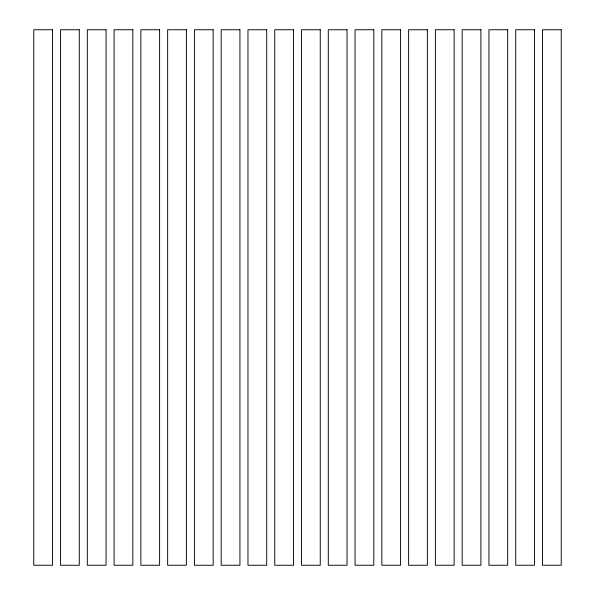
<?xml version="1.0" encoding="UTF-8"?>
<svg xmlns="http://www.w3.org/2000/svg" width="595" height="595" viewBox="0 0 595 595"><rect width="100%" height="100%" fill="white"/><g stroke="black" fill="none" stroke-linecap="round" stroke-linejoin="round"><path stroke-width="0.89" d="M52.509 29.75L33.766 29.75L33.766 565.25L52.509 565.25L52.509 29.75M79.284 29.75L60.541 29.75L60.541 565.25L79.284 565.25L79.284 29.75M106.059 29.75L87.316 29.75L87.316 565.25L106.059 565.25L106.059 29.75M132.834 29.75L114.091 29.75L114.091 565.25L132.834 565.25L132.834 29.75M159.609 29.75L140.866 29.75L140.866 565.25L159.609 565.25L159.609 29.75M186.384 29.75L167.641 29.75L167.641 565.25L186.384 565.25L186.384 29.75M213.159 29.75L194.416 29.75L194.416 565.25L213.159 565.25L213.159 29.75M239.934 29.75L221.191 29.75L221.191 565.25L239.934 565.25L239.934 29.75M266.709 29.75L247.966 29.75L247.966 565.25L266.709 565.25L266.709 29.75M293.484 29.75L274.741 29.75L274.741 565.25L293.484 565.25L293.484 29.75M320.259 29.75L301.516 29.75L301.516 565.25L320.259 565.25L320.259 29.75M347.034 29.75L328.291 29.75L328.291 565.25L347.034 565.25L347.034 29.75M373.809 29.75L355.066 29.75L355.066 565.25L373.809 565.25L373.809 29.75M400.584 29.75L381.841 29.75L381.841 565.25L400.584 565.25L400.584 29.75M427.359 29.75L408.616 29.75L408.616 565.25L427.359 565.25L427.359 29.75M454.134 29.75L435.391 29.75L435.391 565.25L454.134 565.25L454.134 29.75M480.909 29.75L462.166 29.75L462.166 565.25L480.909 565.25L480.909 29.75M507.684 29.75L488.941 29.75L488.941 565.25L507.684 565.25L507.684 29.75M534.459 29.75L515.716 29.75L515.716 565.25L534.459 565.25L534.459 29.75M561.234 29.75L542.491 29.75L542.491 565.25L561.234 565.25L561.234 29.75"/></g></svg>
